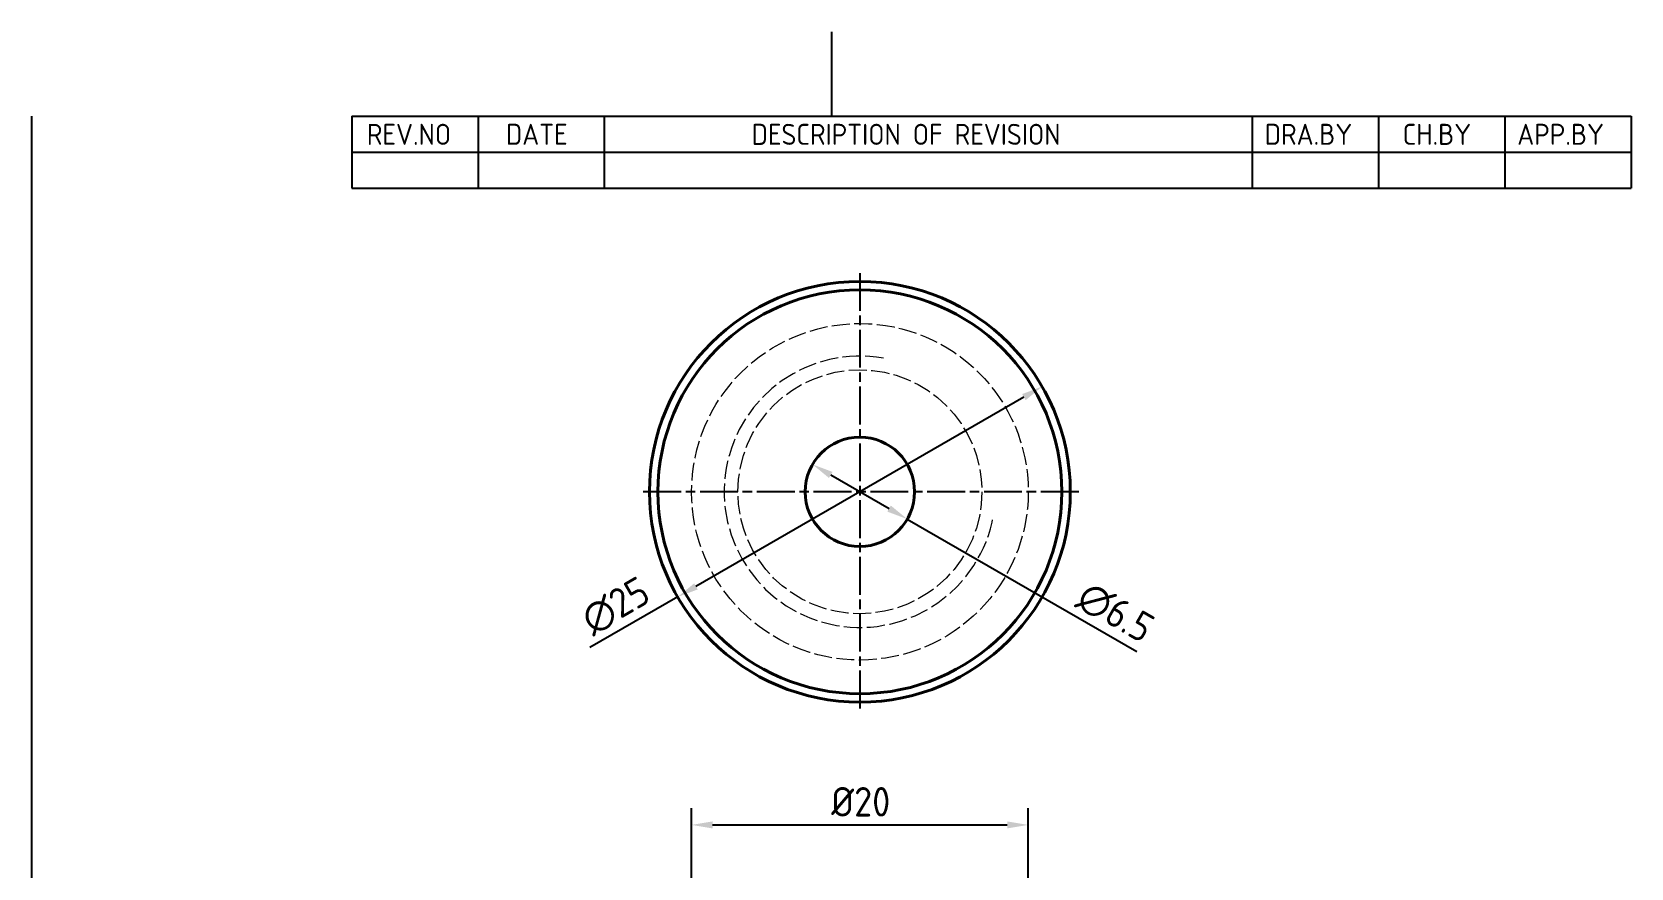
# Model space of a CAD drawing. Header units: millimetres. Extents: x 0 to 105, y 0 to 149.
# Drawn here: x 5 to 100, y 98.8 to 148.5 of the extents above; entities that cross this region are included whole.
import ezdxf

# ---------------------------------------------------------------- set-up
doc = ezdxf.new("R2010")
doc.units = ezdxf.units.MM
doc.header["$LTSCALE"] = 0.5
doc.linetypes.add('CHAIN', pattern=[0.35429999999999995, 0.2362, -0.0295, 0.0591, -0.0295])
doc.linetypes.add('DASHED', pattern=[0.2067, 0.1654, -0.0413])
doc.layers.get('0').update_dxf_attribs({"color": 3, "lineweight": 25})
for name, color, linetype, lineweight in [('가려진 것(ISO)', 2, 'DASHED', 18), ('가시적인 것(ISO)', 3, 'Continuous', 40), ('경계(ISO)', 7, 'Continuous', 25), ('기호(ISO)', 5, 'Continuous', 25), ('중심 표식(ISO)', 1, 'Continuous', 25), ('치수(ISO)', 2, 'Continuous', 25)]:
    doc.layers.add(name, color=color, linetype=linetype, lineweight=lineweight)
doc.styles.add('ISO ProportionalPSTEK', font='isocp.shx')
doc.styles.add('치수 텍스트_PSTEK_POSCO', font='isocp.shx')
doc.dimstyles.new('치수_PSTEK_POSCO', dxfattribs={"dimscale": 0.5, "dimtxt": 3.5, "dimasz": 2.5, "dimexe": 2, "dimexo": 2.5, "dimgap": 1, "dimtad": 1, "dimrnd": 1e-08, "dimdsep": 46, "dimtxsty": '치수 텍스트_PSTEK_POSCO', "dimcen": 0.09, "dimdle": 10, "dimclrd": 7, "dimclre": 7, "dimclrt": 2, "dimadec": 1, "dimazin": 2, "dimtfac": 1, "dimtmove": 0, "dimatfit": 3, "dimfxl": 0, "dimtolj": 1, "dimlwd": -1, "dimlwe": -1, "dimarcsym": 0})

# ---------------------------------------------------------------- blocks, each defined once
blk = doc.blocks.new('경계 Default Border')
at = {"layer": '경계(ISO)', "flags": 128}
for points in [[(105, 297.0000076293945), (105, 287.0000076293945)], [(10, 10), (10, 287.0000076293945)]]:
    blk.add_lwpolyline(points, dxfattribs=at)
blk = doc.blocks.new('리비전 내역')
at = {"layer": '기호(ISO)'}
for p, q in [((48.00000000000001, 287.0000076293945), (200, 287.0000076293945)), ((48.00000000000001, 287.0000076293945), (48.00000000000001, 282.7200076293945)), ((63.00000000000001, 287.0000076293945), (63.00000000000001, 282.7200076293945)), ((78, 287.0000076293945), (78, 282.7200076293945)), ((155, 287.0000076293945), (155, 282.7200076293945)), ((170, 287.0000076293945), (170, 282.7200076293945)), ((185, 287.0000076293945), (185, 282.7200076293945)), ((200, 287.0000076293945), (200, 282.7200076293945)), ((48.00000000000001, 282.7200076293945), (200, 282.7200076293945)), ((48.00000000000001, 282.7200076293945), (48.00000000000001, 278.4400076293945)), ((63.00000000000001, 282.7200076293945), (63.00000000000001, 278.4400076293945)), ((78, 282.7200076293945), (78, 278.4400076293945)), ((155, 282.7200076293945), (155, 278.4400076293945)), ((170, 282.7200076293945), (170, 278.4400076293945)), ((185, 282.7200076293945), (185, 278.4400076293945)), ((200, 282.7200076293945), (200, 278.4400076293945)), ((48.00000000000001, 278.4400076293945), (200, 278.4400076293945))]:
    blk.add_line(p, q, dxfattribs=at)
at = {"layer": '기호(ISO)', "color": 2, "char_height": 2.5, "attachment_point": 7, "style": 'ISO ProportionalPSTEK'}
for s, insert in [('REV.NO', (49.7871163682308, 283.5831900503393)), ('DATE', (66.31423177283666, 283.5831900503393)), ('DESCRIPTION OF REVISION', (95.50702043336295, 283.5831900503393)), ('DRA.BY', (156.4757339553203, 283.5831900503393)), ('CH.BY', (172.8642915086116, 283.5831900503393)), ('APP.BY', (186.4777339604403, 283.5831900503393))]:
    blk.add_mtext(s, dxfattribs=dict(at, insert=insert))
blk = doc.blocks.new('*D27')
at = {"layer": 'Defpoints', "color": 0}
for p in [(65.01324550571728, 127.4258363012618), (43.36261041110505, 114.9258363012638)]:
    blk.add_point(p, dxfattribs=at)
at = {"layer": '치수(ISO)', "color": 7}
for p, q in [((63.93071375098668, 126.8008363012619), (44.44514216583566, 115.5508363012637)), ((43.36261041110505, 114.9258363012638), (38.14284195020842, 111.9122015752582))]:
    blk.add_line(p, q, dxfattribs=at)
for points in [[(63.82654708432004, 126.9812582603837), (64.03488041765334, 126.6204143421402), (65.01324550571728, 127.4258363012618)], [(44.34097549916902, 115.7312582603854), (44.54930883250231, 115.3704143421419), (43.36261041110505, 114.9258363012638)]]:
    blk.add_solid(points, dxfattribs=at)
at = {"layer": '치수(ISO)', "color": 2, "insert": (37.88826853005354, 113.3531356732233), "char_height": 1.75, "attachment_point": 4, "rotation": 29.9999999999947, "style": '치수 텍스트_PSTEK_POSCO'}
blk.add_mtext('\\A1;∅25', dxfattribs=at)
blk = doc.blocks.new('*D28')
at = {"layer": 'Defpoints', "color": 0}
for p in [(51.3733453961115, 122.8008363012625), (57.00251052071069, 119.550836301263)]:
    blk.add_point(p, dxfattribs=at)
at = {"layer": '치수(ISO)', "color": 7}
for p, q in [((52.45587715084211, 122.1758363012626), (55.91997876598008, 120.1758363012629)), ((57.00251052071069, 119.550836301263), (70.64021010658766, 111.6771067742315))]:
    blk.add_line(p, q, dxfattribs=at)
for points in [[(52.56004381750877, 122.3562582603844), (52.35171048417546, 121.9954143421408), (51.3733453961115, 122.8008363012625)], [(56.02414543264673, 120.3562582603847), (55.81581209931342, 119.9954143421412), (57.00251052071069, 119.550836301263)]]:
    blk.add_solid(points, dxfattribs=at)
at = {"layer": '치수(ISO)', "color": 2, "insert": (67.34616924763148, 115.1666353911424), "char_height": 1.75, "attachment_point": 4, "rotation": 330.00000000000557, "style": '치수 텍스트_PSTEK_POSCO'}
blk.add_mtext('\\A1;∅6.5', dxfattribs=at)
blk = doc.blocks.new('*D29')
at = {"layer": 'Defpoints', "color": 0}
for p in [(64.18792795839447, 101.3778507963214), (44.18792795839447, 71.37785079632144), (64.18792795839447, 71.37785079632144)]:
    blk.add_point(p, dxfattribs=at)
at = {"layer": '치수(ISO)', "color": 7}
for p, q in [((44.18792795839447, 72.62785079632144), (44.18792795839447, 102.3778507963214)), ((64.18792795839447, 72.62785079632144), (64.18792795839447, 102.3778507963214)), ((45.43792795839447, 101.3778507963214), (62.93792795839447, 101.3778507963214))]:
    blk.add_line(p, q, dxfattribs=at)
for points in [[(45.43792795839447, 101.5861841296548), (45.43792795839447, 101.1695174629881), (44.18792795839447, 101.3778507963214)], [(62.93792795839447, 101.5861841296548), (62.93792795839447, 101.1695174629881), (64.18792795839447, 101.3778507963214)]]:
    blk.add_solid(points, dxfattribs=at)
at = {"layer": '치수(ISO)', "color": 2, "insert": (52.48098898201651, 102.7530230404159), "char_height": 1.75, "attachment_point": 4, "style": '치수 텍스트_PSTEK_POSCO'}
blk.add_mtext('\\A1;Ø20', dxfattribs=at)

msp = doc.modelspace()

# ---------------------------------------------------------------- linework, layer by layer
at = {"layer": '가려진 것(ISO)', "ltscale": 12.93515205383301}
msp.add_circle((54.1879279584111, 121.1758363012572), 9.999999999999998, dxfattribs=at)
at = {"layer": '가려진 것(ISO)', "ltscale": 12.96368503570557}
msp.add_circle((54.1879279584111, 121.1758363012613), 7.250000000000001, dxfattribs=at)
at = {"layer": '가려진 것(ISO)', "ltscale": 13.12850952148438}
msp.add_arc((54.18792795841108, 121.1758363012518), 8.061999999999998, 80.00000000000172, 349.9999999999508, dxfattribs=at)
at = {"layer": '가시적인 것(ISO)'}
for centre, radius in [((54.1879279584111, 121.1758363012626), 12.5), ((54.1879279584111, 121.1758363012628), 12), ((54.1879279584111, 121.1758363012628), 3.250000000000005)]:
    msp.add_circle(centre, radius, dxfattribs=at)
at = {"layer": '중심 표식(ISO)', "linetype": 'CHAIN', "ltscale": 19.05165100097656}
for p, q in [((54.18792795841109, 134.1758363012628), (54.18792795841109, 108.1758363012628)), ((67.1879279584111, 121.1758363012628), (41.18792795841109, 121.1758363012628))]:
    msp.add_line(p, q, dxfattribs=at)

# ---------------------------------------------------------------- block references
at = {"xscale": 0.5, "yscale": 0.5, "zscale": 0.5}
msp.add_blockref('경계 Default Border', (0, 0), dxfattribs=at)
at = {"layer": '기호(ISO)', "xscale": 0.5, "yscale": 0.5, "zscale": 0.5}
msp.add_blockref('리비전 내역', (0, 0), dxfattribs=at)

# ---------------------------------------------------------------- dimensions: what is measured, and where the dimension line sits
at = {"layer": '치수(ISO)', "color": 7}
for p1, p2, override, picture, middle in [((65.01324550571728, 127.4258363012618), (43.36261041110505, 114.9258363012638), {"dimdec": 2, "dimlfac": 0.9999999999999938, "dimtp": 0, "dimtm": -0, "dimtdec": 2, "dimatfit": 2}, '*D27', (40.12278706213915, 113.0553234186118)), ((51.3733453961115, 122.8008363012625), (57.00251052071069, 119.550836301263), {"dimdec": 2, "dimlfac": 0.9999999999999992, "dimtp": 0, "dimtm": -0, "dimtdec": 2, "dimatfit": 2}, '*D28', (68.4329333261635, 112.9514786175851))]:
    dim = msp.add_diameter_dim_2p(p1=p1, p2=p2, dimstyle='치수_PSTEK_POSCO', override=override, dxfattribs=at)
    dim.commit()
    dim.dimension.update_dxf_attribs({"geometry": picture, "text_midpoint": middle, "dimtype": 163})
dim = msp.add_linear_dim(base=(64.18792795839447, 101.3778507963214), p1=(44.18792795839447, 71.37785079632144), p2=(64.18792795839447, 71.37785079632144), angle=180, text='Ø<>', dimstyle='치수_PSTEK_POSCO', override={"dimdec": 2, "dimtp": 0, "dimtm": -0, "dimtdec": 2, "dimtofl": 0, "dimatfit": 1}, dxfattribs=at)
dim.commit()
dim.dimension.update_dxf_attribs({"geometry": '*D29', "text_midpoint": (54.18792795839447, 101.3778507963214), "dimtype": 160})

doc.saveas('drawing.dxf')
